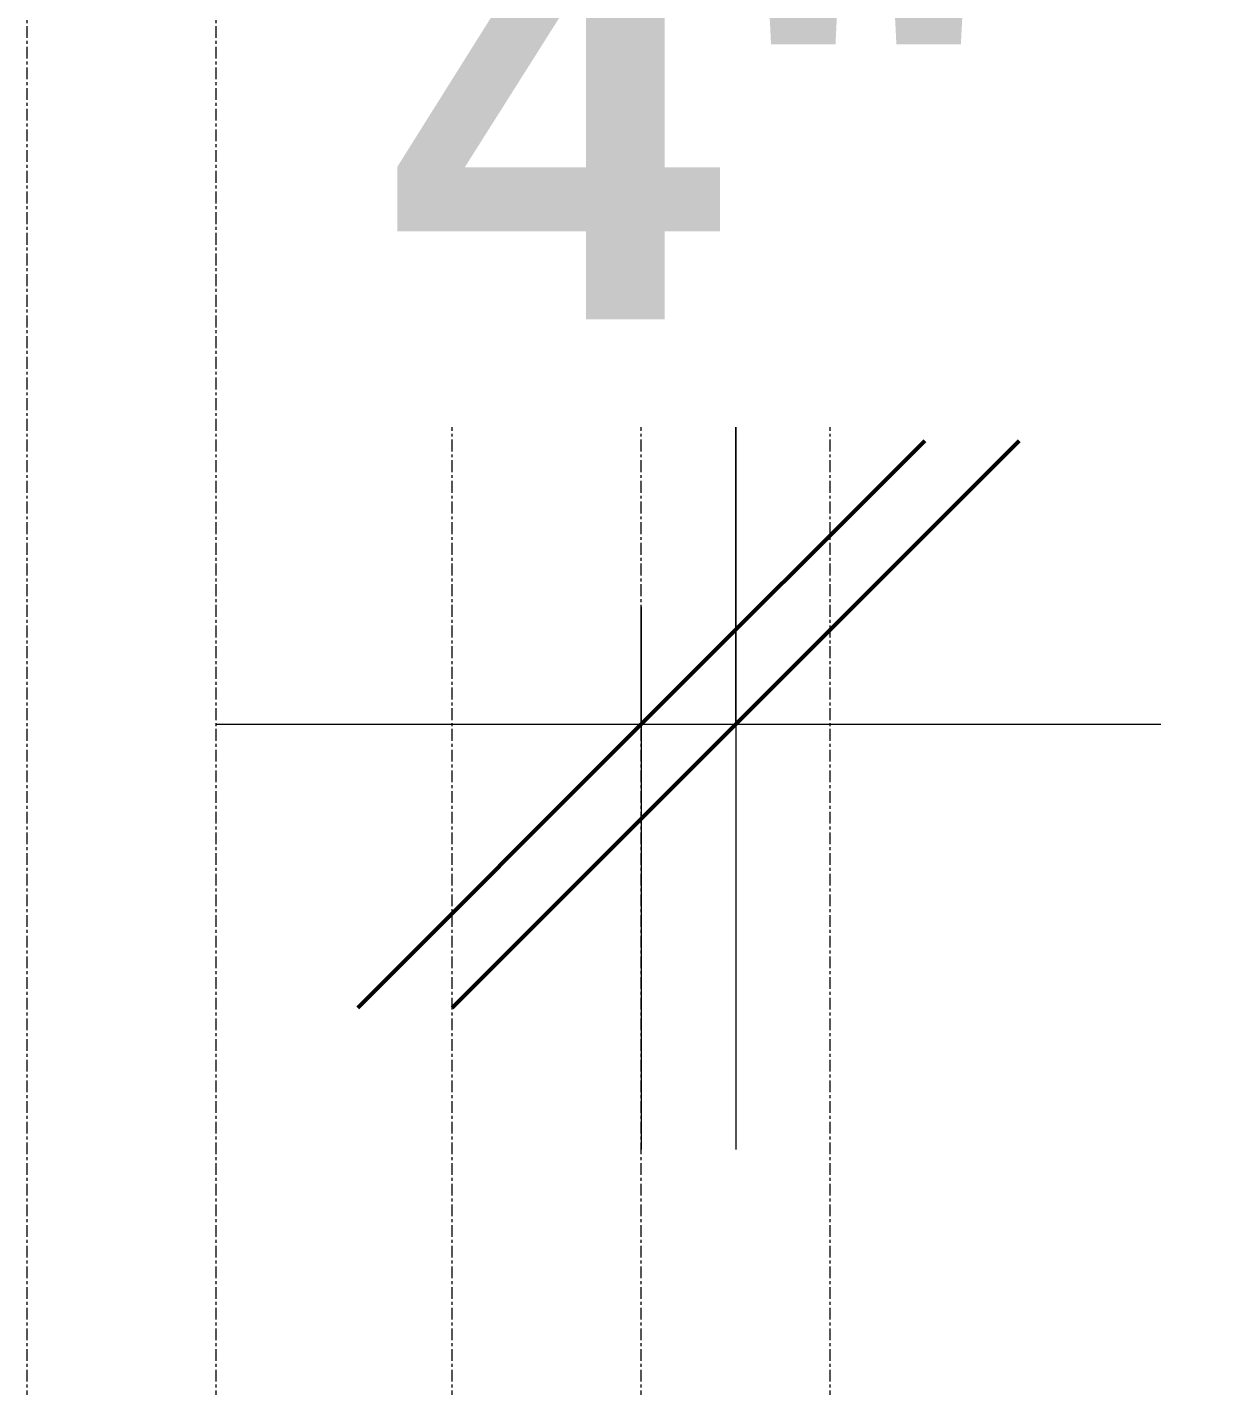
# Model space of a CAD drawing. Header units: inches. Extents: x 21035 to 27089, y -23277 to -20247.
# Drawn here: x 22773.4 to 22823.8, y -22920.4 to -22862.9 of the extents above; entities that cross this region are included whole.
import ezdxf

# ---------------------------------------------------------------- set-up
doc = ezdxf.new("R2010")
doc.units = ezdxf.units.IN
doc.header["$MEASUREMENT"] = 0
doc.linetypes.add('Grid Line 1_2_', pattern=[0.875, 0.5, -0.125, 0.125, -0.125])
for name, color, linetype, lineweight in [('A-ANNO-DIMS', 211, 'Continuous', 9), ('A-ANNO-DIMS-192', 211, 'Continuous', 9), ('S-GRID', 1, 'Continuous', 9)]:
    doc.layers.add(name, color=color, linetype=linetype, lineweight=lineweight)
doc.styles.add('Arial_B', font='arialbd.ttf', dxfattribs={"height": 18.265612})
doc.dimstyles.new('OD_Dimension', dxfattribs={"dimscale": 12, "dimtxt": 18, "dimasz": 2, "dimexe": 1.5, "dimexo": 1, "dimgap": 1, "dimtad": 1, "dimdec": 4, "dimrnd": 0.0625, "dimzin": 3, "dimdsep": 46, "dimlunit": 4, "dimtxsty": 'Arial_B', "dimblk1": 'OBLIQUE', "dimblk2": 'OBLIQUE', "dimsah": 1, "dimcen": 0.09, "dimdle": 1.5, "dimazin": 0, "dimtfac": 1, "dimtdec": 4, "dimtix": 1, "dimtmove": 0, "dimatfit": 3, "dimfxl": 1, "dimtvp": 1, "dimtfill": 1, "dimfrac": 2, "dimtolj": 1, "dimtzin": 0, "dimlwd": 13, "dimlwe": 13, "dimarcsym": 2})

# ---------------------------------------------------------------- blocks, each defined once
blk = doc.blocks.new('DIMBLOCK1-RCP - First Floor')
at = {"layer": 'A-ANNO-DIMS-192', "lineweight": 13}
for p, q in [((22803.39, -22796.363), (22803.39, -22910.422)), ((22803.39, -22892.422), (22803.39, -22796.363)), ((22799.39, -22887.451), (22799.39, -22910.422)), ((22799.39, -22892.422), (22799.39, -22887.451)), ((22781.39, -22892.422), (22821.39, -22892.422))]:
    blk.add_line(p, q, dxfattribs=at)
at = {"layer": 'A-ANNO-DIMS-192', "lineweight": 50}
for p, q in [((22799.39, -22892.422), (22811.39, -22880.422)), ((22803.39, -22892.422), (22815.39, -22880.422)), ((22799.39, -22892.422), (22787.39, -22904.422)), ((22803.39, -22892.422), (22791.39, -22904.422))]:
    blk.add_line(p, q, dxfattribs=at)
at = {"layer": 'A-ANNO-DIMS-192', "color": 0, "lineweight": 13, "insert": (22788.676, -22857.013), "char_height": 18.2656, "width": 30.51429, "attachment_point": 1, "line_spacing_factor": 0.938532, "style": 'Arial_B', "bg_fill": 3, "box_fill_scale": 1.25, "bg_fill_color": 0, "bg_fill_transparency": 0}
blk.add_mtext('4"', dxfattribs=at)
blk = doc.blocks.new('_Oblique')
at = {"color": 0, "linetype": 'ByBlock', "lineweight": -2}
blk.add_line((-0.5, -0.5), (0.5, 0.5), dxfattribs=at)

msp = doc.modelspace()

# ---------------------------------------------------------------- linework, layer by layer
at = {"layer": 'S-GRID', "linetype": 'Grid Line 1_2_'}
for p, q in [((22773.39023, -23227.3711), (22773.39023, -20361.60083)), ((22781.39023, -23227.3711), (22781.39023, -20361.60083)), ((22781.39023, -23227.3711), (22781.39023, -20361.60083)), ((22791.39023, -23227.3711), (22791.39023, -20361.60083)), ((22799.39023, -23227.3711), (22799.39023, -20361.60083)), ((22799.39023, -23227.3711), (22799.39023, -20361.60083)), ((22807.39023, -23227.3711), (22807.39023, -20361.60083))]:
    msp.add_line(p, q, dxfattribs=at)

# ---------------------------------------------------------------- next in the draw order: dimensions: what is measured, and where the dimension line sits
at = {"layer": 'A-ANNO-DIMS', "lineweight": 13}
dim = msp.add_linear_dim(base=(22803.39023, -22892.42194), p1=(22799.39023, -22875.45138), p2=(22803.39023, -22784.36286), dimstyle='OD_Dimension', override={"dimpost": '<>', "dimfxl": 91.176305}, dxfattribs=at)
dim.commit()
dim.dimension.update_dxf_attribs({"geometry": 'DIMBLOCK1-RCP - First Floor', "text_midpoint": (22801.39023, -22871.25176)})

doc.saveas('drawing.dxf')
